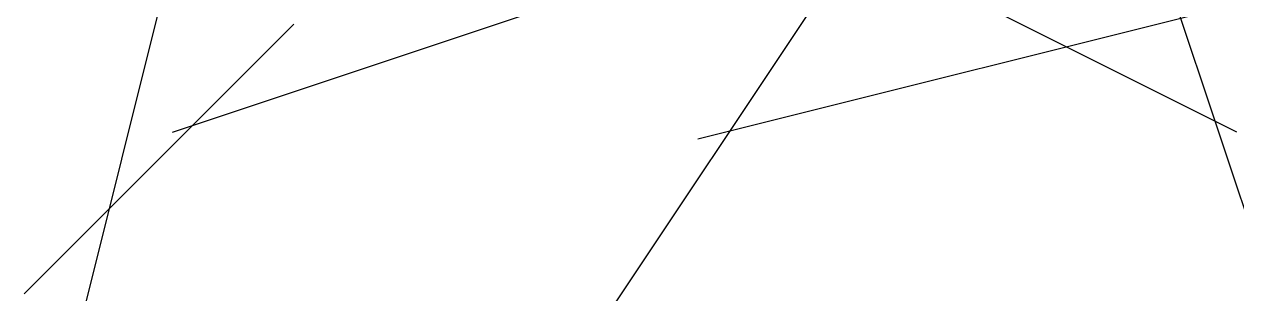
# Model space of a CAD drawing. Extents: x -10 to 80, y -10 to 10.
import ezdxf

# ---------------------------------------------------------------- set-up
doc = ezdxf.new("R2010")
doc.units = 0
doc.layers.add('VIPRS_G13', color=7, linetype='Continuous')

# ---------------------------------------------------------------- blocks, each defined once
blk = doc.blocks.new('VIPRS_G13_RAY_BLK')
blk.add_xline((0, -1), (0.316228, 0.948683))
blk.add_ray((0, 1), (0.894427, 0.447214))

msp = doc.modelspace()

# ---------------------------------------------------------------- linework, layer by layer
at = {"layer": 'VIPRS_G13'}
msp.add_line((-10, -10), (10, 10), dxfattribs=at)
msp.add_xline((-2, 3), (0.242536, 0.970143), dxfattribs=at)
msp.add_ray((1, 2), (0.948683, 0.316228), dxfattribs=at)

# ---------------------------------------------------------------- block references
for p, xscale, yscale in [((40, 0), 3, 1.5), ((80, 0), -2, 2)]:
    msp.add_blockref('VIPRS_G13_RAY_BLK', p, dxfattribs=dict(at, xscale=xscale, yscale=yscale))

doc.saveas('drawing.dxf')
